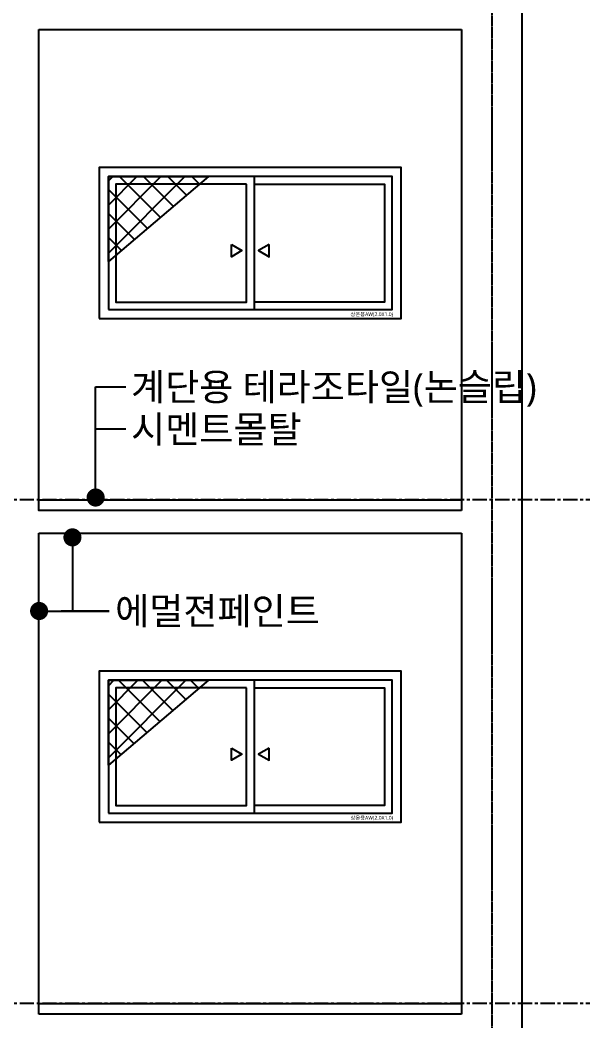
# Model space of a CAD drawing. Header units: millimetres. Extents: x -65167 to 413267, y -17142 to 66587.
# Drawn here: x 405125 to 408855, y 26501 to 33127 of the extents above; entities that cross this region are included whole.
import ezdxf
from ezdxf.enums import TextEntityAlignment as Align

# ---------------------------------------------------------------- set-up
doc = ezdxf.new("R2010")
doc.units = ezdxf.units.MM
doc.header["$LTSCALE"] = 75
doc.header["$MEASUREMENT"] = 0
doc.linetypes.add('CENTER', pattern=[2, 1.25, -0.25, 0.25, -0.25])
doc.layers.get('0').update_dxf_attribs({"linetype": 'CONTINUOUS'})
doc.layers.get('Defpoints').update_dxf_attribs({"color": 171, "linetype": 'CONTINUOUS'})
for name, color, linetype in [('CEN(ST)', 1, 'CENTER'), ('CON', 2, 'CONTINUOUS'), ('FIN', 8, 'CONTINUOUS'), ('hatch', 8, 'CONTINUOUS'), ('NDIM', 7, 'CONTINUOUS'), ('TEXT(MIN)', 7, 'CONTINUOUS'), ('WID', 4, 'CONTINUOUS'), ('WIN-G', 252, 'CONTINUOUS')]:
    doc.layers.add(name, color=color, linetype=linetype)
doc.styles.add('CGS', font='cgse', dxfattribs={"bigfont": 'cgs'})
doc.styles.add('나눔바른고딕', font='NanumBarunGothic.ttf')
doc.dimstyles.new('NDIM 1200', dxfattribs={"dimscale": 75, "dimtxt": 3, "dimasz": 1, "dimexe": 2, "dimexo": 2, "dimgap": 1, "dimtad": 1, "dimdec": 0, "dimdsep": 46, "dimtxsty": 'CGS', "dimblk": 'DOT0', "dimcen": 1, "dimdle": 8, "dimclrd": 256, "dimclre": 256, "dimclrt": 256, "dimadec": 0, "dimazin": 0, "dimtfac": 1, "dimtdec": 0, "dimtix": 1, "dimtmove": 2, "dimatfit": 3, "dimldrblk": 'DOT0', "dimfxl": 1, "dimtolj": 1, "dimtzin": 0, "dimlwd": -1, "dimlwe": -1, "dimarcsym": 0})

# ---------------------------------------------------------------- blocks, each defined once
blk = doc.blocks.new('DOT0')
blk.add_line((-3, 0), (3, 0))
at = {"color": 6}
blk.add_circle((0, 0), 0.75, dxfattribs=at)
blk = doc.blocks.new('AW(2.0X1.0)')
at = {"ltscale": 1000}
blk.add_wipeout([(887455, -28823.2), (889455, -28823.2), (889455, -27823.2), (887455, -27823.2)], dxfattribs=at).dxf.layer = 'WID'
at = {"layer": 'WID', "ltscale": 1000}
blk.add_line((888480, -27883.2), (888480, -28763.2), dxfattribs=at)
for points in [[(887455, -28823.2), (889455, -28823.2), (889455, -27823.2), (887455, -27823.2)], [(887515, -28763.2), (889395, -28763.2), (889395, -27883.2), (887515, -27883.2)]]:
    blk.add_lwpolyline(points, close=True, dxfattribs=at)
at = {"layer": 'WIN-G'}
for points in [[(888430, -27933.2), (887565, -27933.2), (887565, -28713.2), (888430, -28713.2)], [(888330.7, -28333.2), (888400, -28373.2), (888330.7, -28413.2)], [(888579.3, -28333.2), (888510, -28373.2), (888579.3, -28413.2)]]:
    blk.add_lwpolyline(points, close=True, dxfattribs=at)
blk.add_lwpolyline([(888480, -27933.2), (889345, -27933.2), (889345, -28713.2), (888480, -28713.2)], dxfattribs=at)
at = {"layer": 'Defpoints', "style": '나눔바른고딕'}
blk.add_text('상온용AW(2.0X1.0)', height=25, dxfattribs=at).set_placement((889119, -28806.4))
blk = doc.blocks.new('A$C2DB153E7')
at = {"layer": 'hatch'}
h = blk.add_hatch(dxfattribs=at)
h.set_pattern_fill('_USER', color=252, scale=112.5, angle=45, double=1, pattern_type=0)
h.set_pattern_definition([(45, (-5906.34, -13786.88), (-79.5495, 79.5495), []), (135, (-5906.34, -13786.88), (-79.5495, -79.5495), [])])
h.paths.add_polyline_path([(662.5, 0), (0, -562.5), (0, 0)])
at = {"layer": 'hatch', "color": 252}
blk.add_lwpolyline([(662.5, 0), (0, -562.5), (0, 0)], close=True, dxfattribs=at)

msp = doc.modelspace()

# ---------------------------------------------------------------- linework, layer by layer
at = {"layer": 'CEN(ST)', "ltscale": 0.1}
msp.add_line((408250.6, 52264.1), (408250.6, 12191.9), dxfattribs=at)
at = {"layer": 'CEN(ST)'}
for p, q in [((411067.4, 29950.3), (404150.5, 29950.3)), ((411067.4, 26617), (404150.5, 26617))]:
    msp.add_line(p, q, dxfattribs=at)
at = {"layer": 'CON', "ltscale": 0.1}
msp.add_line((408450.6, 12191.9), (408450.6, 50400.3), dxfattribs=at)
at = {"layer": 'CON', "ltscale": 10000}
msp.add_line((405250.6, 33063.6), (408050.6, 33063.6), dxfattribs=at)
at = {"layer": 'CON', "ltscale": 1000}
for p, q in [((408050.6, 33063.6), (408050.6, 29880.3)), ((405250.6, 26547), (405250.6, 29730.3)), ((405250.6, 29730.3), (408050.6, 29730.3)), ((408050.6, 29730.3), (408050.6, 26547)), ((408050.6, 26547), (405250.6, 26547))]:
    msp.add_line(p, q, dxfattribs=at)
msp.add_lwpolyline([(408050.6, 29880.3), (405250.6, 29880.3), (405250.6, 33063.6)], dxfattribs=at)
at = {"layer": 'FIN', "ltscale": 10000}
for p, q in [((405250.6, 29950.3), (408050.6, 29950.3)), ((405250.6, 26617), (408050.6, 26617))]:
    msp.add_line(p, q, dxfattribs=at)
at = {"layer": 'NDIM', "ltscale": 10000}
msp.add_line((405826.4, 30418), (405626.4, 30418), dxfattribs=at)

# ---------------------------------------------------------------- block references
msp.add_blockref('AW(2.0X1.0)', (-481804.4, 56640.2))

# ---------------------------------------------------------------- texts
at = {"layer": 'TEXT(MIN)', "style": '나눔바른고딕'}
for s, p in [('계단용 테라조타일(논슬립)', (405861.2, 30698)), ('시멘트몰탈', (405861.2, 30418)), ('에멀젼페인트', (405755.7, 29215))]:
    msp.add_text(s, height=180, dxfattribs=at).set_placement(p, align=Align.MIDDLE_LEFT)

# ---------------------------------------------------------------- leaders
at = {"layer": 'NDIM', "ltscale": 10000}
for points in [[(405626.4, 29966.2), (405626.4, 30698), (405826.4, 30698)], [(405472.8, 29702.4), (405472.8, 29215), (405679.9, 29215)], [(405252.1, 29215), (405716.1, 29215), (405397.8, 29215)]]:
    msp.add_leader(points, dimstyle='NDIM 1200', override={"dimscale": 120, "dimasz": 1, "dimgap": 1, "dimtad": 0, "dimldrblk": 'Dot'}, dxfattribs=at)

# ---------------------------------------------------------------- next in the draw order: block references
msp.add_blockref('AW(2.0X1.0)', (-481804.4, 59973.5))
at = {"ltscale": 0.1}
msp.add_blockref('A$C2DB153E7', (405710.6, 28757), dxfattribs=at)

# ---------------------------------------------------------------- next in the draw order: block references
msp.add_blockref('A$C2DB153E7', (405710.6, 32090.3), dxfattribs=at)

doc.saveas('drawing.dxf')
